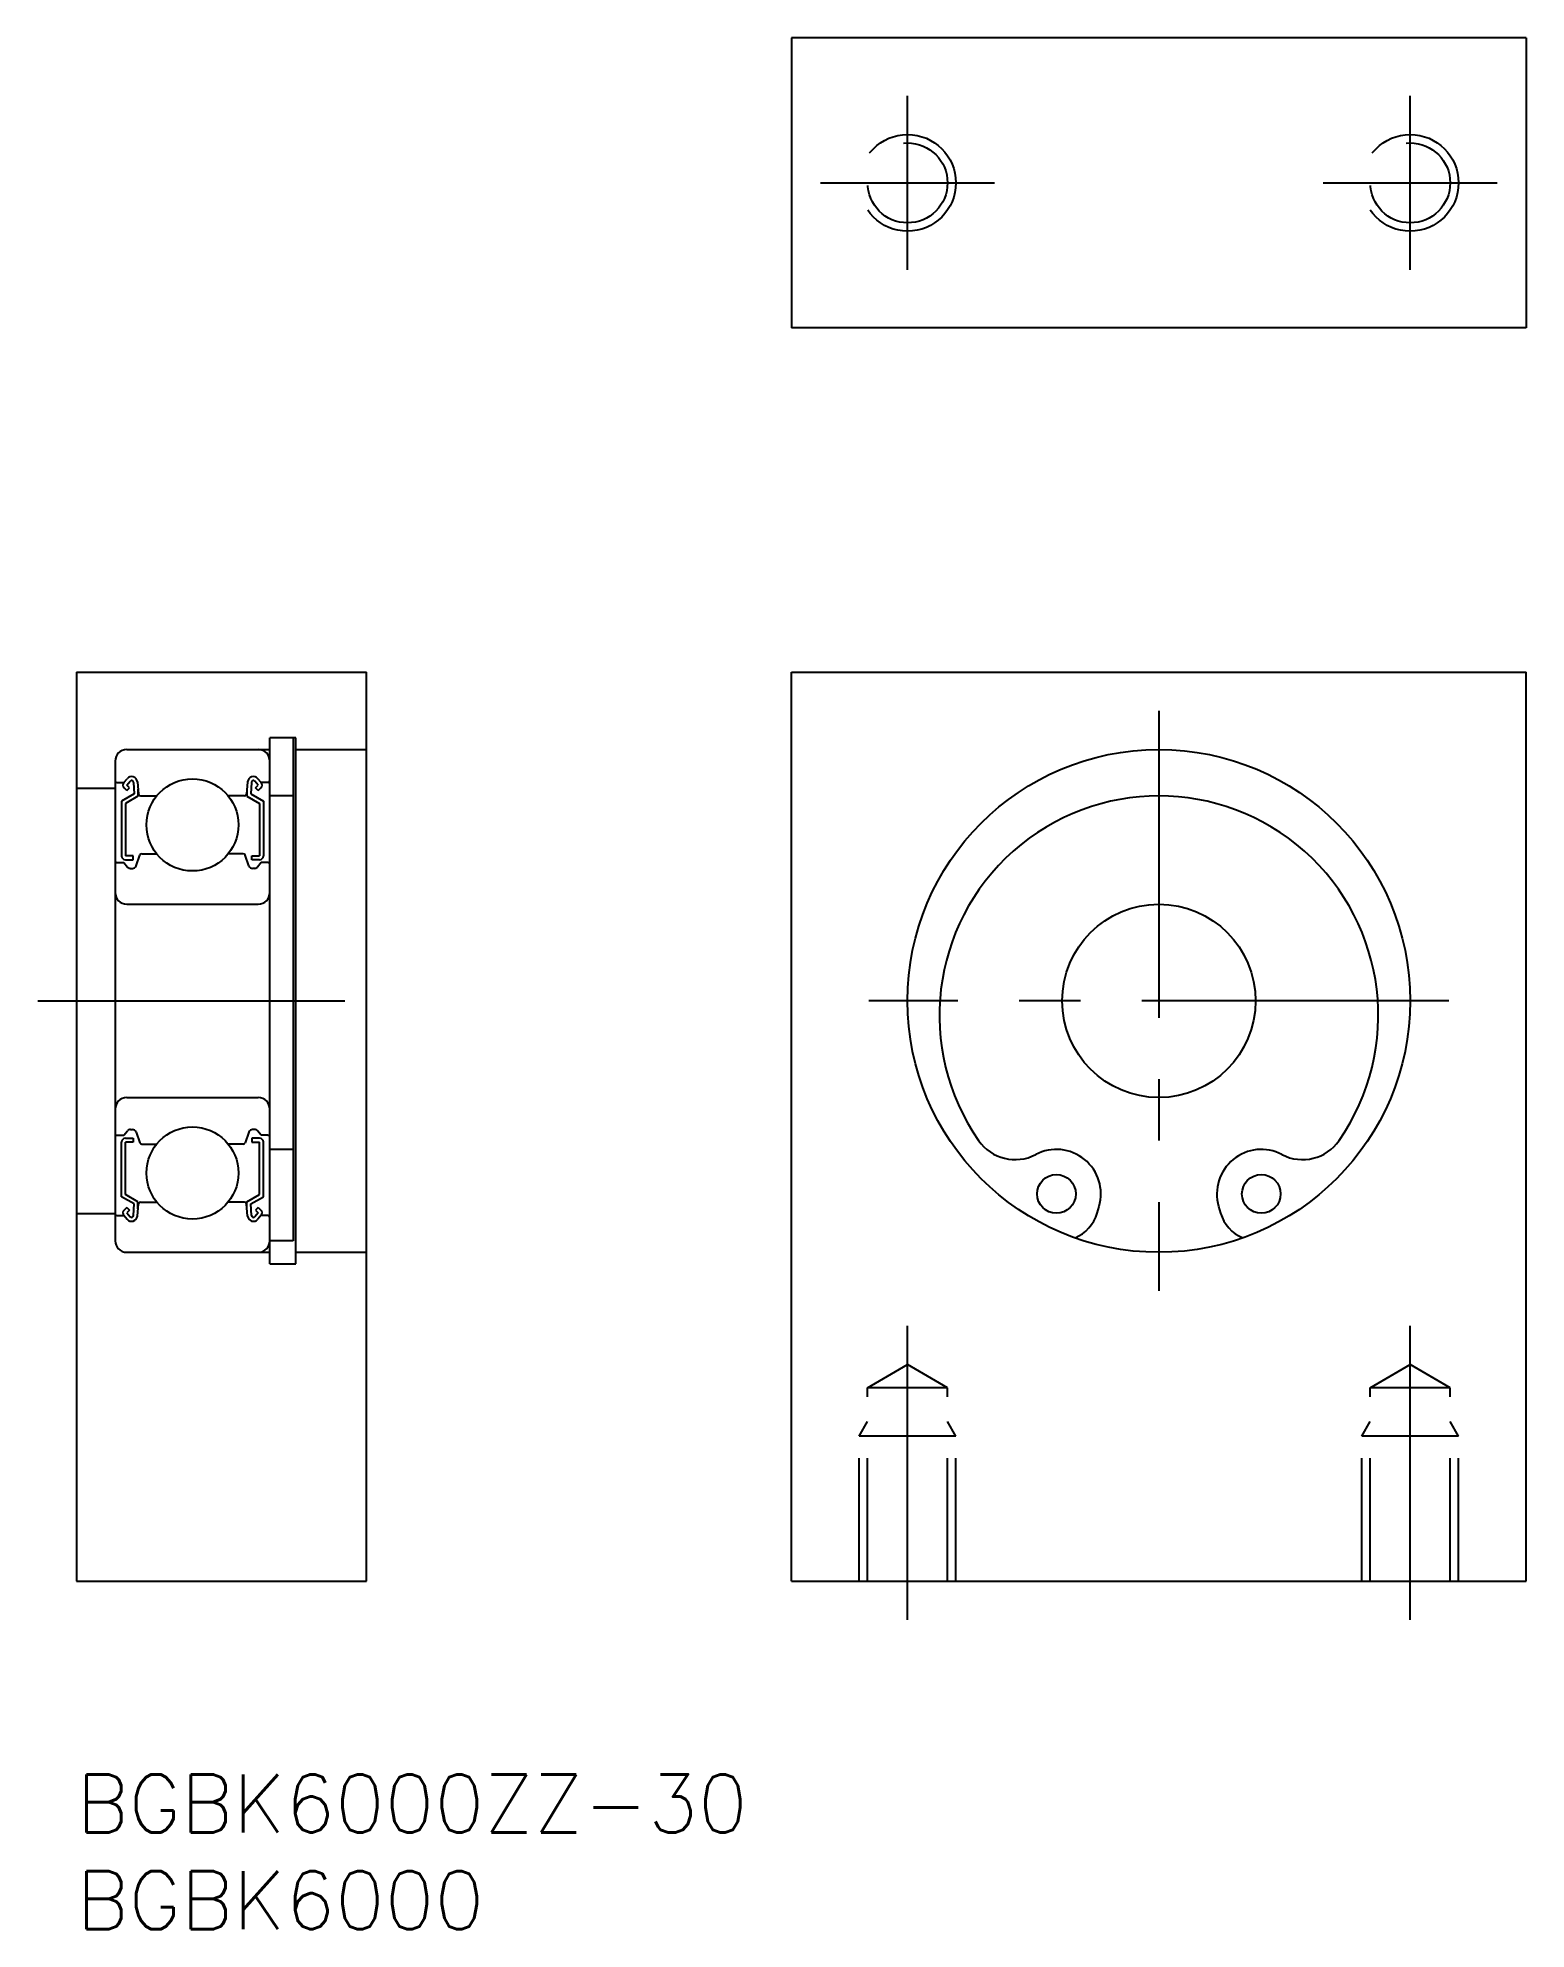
# Model space of a CAD drawing. Extents: x -2 to 75, y -8 to 89.8.
import ezdxf

# ---------------------------------------------------------------- set-up
doc = ezdxf.new("R2010")
doc.units = 0
doc.header["$LTSCALE"] = 0.5
doc.linetypes.add('CENTER', pattern=[50.8, 31.75, -6.35, 6.35, -6.35])
doc.linetypes.add('DASHED', pattern=[19.05, 12.7, -6.35])
for name, color, linetype in [('MSM_CENTER', 1, 'CENTER'), ('MSM_CONTINUOUS', 7, 'CONTINUOUS'), ('MSM_DASHED', 4, 'DASHED'), ('MSM_PART_NUMBER', 7, 'CONTINUOUS')]:
    doc.layers.add(name, color=color, linetype=linetype)
doc.styles.get("Standard").update_dxf_attribs({"font": 'txt.shx', "height": 3, "bigfont": 'bigfont.shx'})

# ---------------------------------------------------------------- blocks, each defined once
blk = doc.blocks.new('*U4')
at = {"layer": 'MSM_PART_NUMBER'}
blk.add_text('BGBK6000ZZ-30', height=3, dxfattribs=at).set_placement((0, -3))
blk = doc.blocks.new('*U5')
at = {"layer": 'MSM_PART_NUMBER'}
blk.add_text('BGBK6000', height=3, dxfattribs=at).set_placement((0, -8))

msp = doc.modelspace()

# ---------------------------------------------------------------- linework, layer by layer
at = {"layer": 'MSM_CENTER'}
for p, q in [((42.986, 77.799), (42.986, 86.799)), ((68.986, 77.799), (68.986, 86.799)), ((38.486, 82.299), (47.486, 82.299)), ((64.486, 82.299), (73.486, 82.299)), ((55.986, 55), (55.986, 25)), ((-2, 40), (17, 40)), ((70.986, 40), (40.986, 40)), ((42.986, 8), (42.986, 23.193)), ((68.986, 8), (68.986, 23.193))]:
    msp.add_line(p, q, dxfattribs=at)
at = {"layer": 'MSM_CONTINUOUS'}
for p, q in [((36.986, 89.799), (36.986, 74.799)), ((74.986, 89.799), (36.986, 89.799)), ((74.986, 89.799), (74.986, 74.799)), ((74.986, 74.799), (36.986, 74.799)), ((0, 57), (0, 10)), ((0, 57), (15, 57)), ((15, 10), (15, 57)), ((36.986, 10), (36.986, 57)), ((36.986, 57), (74.986, 57)), ((74.986, 10), (74.986, 57)), ((2.6, 53), (10, 53)), ((10, 26.4), (10, 53.6)), ((11.35, 53.6, -0.1), (10, 53.6, -0.1)), ((11.2, 53.6), (11.2, 27.588)), ((11.35, 26.4, -0.1), (11.35, 53.6, -0.1)), ((11.35, 53, -0.1), (15, 53, -0.1)), ((2, 52.4), (2, 27.6)), ((0, 51), (2, 51)), ((2.1, 51.3), (2.46, 51.3)), ((2.448, 51.286), (2.619, 51.491)), ((2.602, 50.875), (2.46, 51.017)), ((2.602, 51.158), (2.772, 51.36)), ((2.743, 51.017), (2.602, 51.158)), ((2.602, 50.875), (2.743, 51.017)), ((2.948, 51.301), (2.981, 50.701)), ((3.148, 51.324), (3.203, 50.691)), ((3.181, 50.946), (3.181, 50.585)), ((8.852, 51.324), (8.797, 50.691)), ((8.819, 50.946), (8.819, 50.585)), ((9.052, 51.301), (9.019, 50.701)), ((9.398, 51.158), (9.228, 51.36)), ((9.257, 51.017), (9.398, 51.158)), ((9.398, 50.875), (9.257, 51.017)), ((9.552, 51.286), (9.381, 51.491)), ((9.398, 50.875), (9.54, 51.017)), ((9.9, 51.3), (9.54, 51.3)), ((2.981, 50.701), (2.331, 50.325)), ((2.331, 50.325), (2.331, 47.5)), ((3.181, 50.585), (2.531, 50.21)), ((2.531, 50.21), (2.531, 47.5)), ((3.303, 50.6), (4.151, 50.6)), ((8.697, 50.6), (7.849, 50.6)), ((8.819, 50.585), (9.469, 50.21)), ((9.019, 50.701), (9.669, 50.325)), ((9.469, 50.21), (9.469, 47.5)), ((9.669, 50.325), (9.669, 47.5)), ((11.2, 50.6, -0.1), (10, 50.6, -0.1)), ((2.1, 47.15), (2.45, 47.15)), ((2.45, 47.15), (2.642, 46.922)), ((2.931, 47.5), (2.531, 47.5)), ((2.531, 47.3), (2.931, 47.3)), ((2.931, 47.3), (2.931, 47.5)), ((3.079, 46.982), (3.28, 47.534)), ((3.374, 47.6), (4.151, 47.6)), ((8.626, 47.6), (7.849, 47.6)), ((8.921, 46.982), (8.72, 47.534)), ((9.069, 47.5), (9.469, 47.5)), ((9.069, 47.3), (9.069, 47.5)), ((9.469, 47.3), (9.069, 47.3)), ((9.55, 47.15), (9.358, 46.922)), ((9.9, 47.15), (9.55, 47.15)), ((2.795, 46.85), (2.891, 46.85)), ((9.205, 46.85), (9.109, 46.85)), ((2.6, 45), (9.4, 45)), ((2.6, 35), (9.4, 35)), ((2.45, 33.05), (2.642, 33.279)), ((2.795, 33.35), (2.891, 33.35)), ((9.205, 33.35), (9.109, 33.35)), ((9.55, 33.05), (9.358, 33.279)), ((2.1, 33.05), (2.45, 33.05)), ((2.331, 29.875), (2.331, 32.7)), ((2.531, 32.9), (2.931, 32.9)), ((2.531, 29.99), (2.531, 32.7)), ((2.931, 32.7), (2.531, 32.7)), ((2.931, 32.9), (2.931, 32.7)), ((3.079, 33.218), (3.28, 32.666)), ((3.374, 32.6), (4.151, 32.6)), ((8.626, 32.6), (7.849, 32.6)), ((8.921, 33.218), (8.72, 32.666)), ((9.469, 32.9), (9.069, 32.9)), ((9.069, 32.9), (9.069, 32.7)), ((9.069, 32.7), (9.469, 32.7)), ((9.469, 29.99), (9.469, 32.7)), ((9.9, 33.05), (9.55, 33.05)), ((9.669, 29.875), (9.669, 32.7)), ((11.2, 32.32, -0.1), (10, 32.32, -0.1)), ((2.981, 29.499), (2.331, 29.875)), ((3.181, 29.615), (2.531, 29.99)), ((2.948, 28.899), (2.981, 29.499)), ((3.148, 28.876), (3.203, 29.509)), ((3.181, 29.254), (3.181, 29.615)), ((3.303, 29.6), (4.151, 29.6)), ((8.697, 29.6), (7.849, 29.6)), ((8.852, 28.876), (8.797, 29.509)), ((8.819, 29.615), (9.469, 29.99)), ((8.819, 29.254), (8.819, 29.615)), ((9.019, 29.499), (9.669, 29.875)), ((9.052, 28.899), (9.019, 29.499)), ((52.793, 29.029), (52.894, 29.377)), ((59.078, 29.377), (59.179, 29.029)), ((0, 29), (2, 29)), ((2.1, 28.9), (2.46, 28.9)), ((2.448, 28.914), (2.619, 28.709)), ((2.602, 29.325), (2.46, 29.184)), ((2.602, 29.325), (2.743, 29.183)), ((2.743, 29.183), (2.602, 29.042)), ((2.602, 29.042), (2.772, 28.84)), ((9.398, 29.042), (9.228, 28.84)), ((9.398, 29.325), (9.257, 29.183)), ((9.257, 29.183), (9.398, 29.042)), ((9.552, 28.914), (9.381, 28.709)), ((9.398, 29.325), (9.54, 29.184)), ((9.9, 28.9), (9.54, 28.9)), ((11.2, 27.588, -0.1), (10, 27.588, -0.1)), ((2.6, 27), (10, 27)), ((4.3, 27), (4.3, 27)), ((11.35, 27, -0.1), (15, 27, -0.1)), ((10, 26.4, -0.1), (11.35, 26.4, -0.1)), ((0, 10), (15, 10)), ((36.986, 10), (74.986, 10))]:
    msp.add_line(p, q, dxfattribs=at)
for centre, radius in [((55.986, 40), 13), ((6, 49.1), 2.381), ((55.986, 40), 5), ((6, 31.1), 2.381), ((50.686, 30.02), 1), ((61.286, 30.02), 1)]:
    msp.add_circle(centre, radius, dxfattribs=at)
for centre, radius, start, end in [((2.6, 52.4), 0.6, 90, 180), ((9.4, 52.4), 0.6, 0, 90), ((2.1, 51.4), 0.1, 180, 270), ((2.602, 51.158), 0.2, 140.13695, 225.00202), ((2.849, 51.298), 0.3, 4.93539, 140.13695), ((2.849, 51.296), 0.1, 3.10166, 139.95027), ((9.151, 51.298), 0.3, 39.86305, 175.06461), ((9.151, 51.296), 0.1, 40.04973, 176.89834), ((9.398, 51.158), 0.2, 314.99798, 39.86305), ((9.9, 51.4), 0.1, 270, 0), ((3.303, 50.7), 0.1, 184.93539, 270), ((8.697, 50.7), 0.1, 270, 355.06461), ((55.986, 39.25), 11.35, 325.26437, 214.73563), ((2.1, 47.05), 0.1, 90, 180.81025), ((2.531, 47.5), 0.2, 180, 270), ((2.891, 47.05), 0.2, 270, 339.99156), ((3.374, 47.5), 0.1, 90, 159.99156), ((8.626, 47.5), 0.1, 20.00844, 90), ((9.109, 47.05), 0.2, 200.00844, 270), ((9.469, 47.5), 0.2, 270, 0), ((9.9, 47.05), 0.1, 359.18975, 90), ((2.795, 47.05), 0.2, 219.97618, 270), ((9.205, 47.05), 0.2, 270, 320.02382), ((2.6, 45.6), 0.6, 180, 270), ((9.4, 45.6), 0.6, 270, 0), ((2.6, 34.4), 0.6, 90, 180), ((9.4, 34.4), 0.6, 0, 90), ((2.795, 33.15), 0.2, 90, 140.02382), ((2.891, 33.15), 0.2, 20.00844, 90), ((9.109, 33.15), 0.2, 90, 159.99156), ((9.205, 33.15), 0.2, 39.97618, 90), ((2.1, 33.15), 0.1, 179.18975, 270), ((2.531, 32.7), 0.2, 90, 180), ((3.374, 32.7), 0.1, 200.00844, 270), ((8.626, 32.7), 0.1, 270, 339.99156), ((9.469, 32.7), 0.2, 0, 90), ((9.9, 33.15), 0.1, 270, 0.81025), ((48.549, 34.093), 2.3, 214.73562, 297.68488), ((50.686, 30.02), 2.3, 343.77291, 117.68488), ((61.286, 30.02), 2.3, 62.31512, 196.22709), ((63.423, 34.093), 2.3, 242.31512, 325.26437), ((3.303, 29.5), 0.1, 90, 175.06461), ((8.697, 29.5), 0.1, 4.93539, 90), ((2.1, 28.8), 0.1, 90, 180), ((2.602, 29.042), 0.2, 134.99798, 219.86305), ((2.849, 28.902), 0.3, 219.86305, 355.06461), ((2.849, 28.904), 0.1, 220.04973, 356.89834), ((9.151, 28.902), 0.3, 184.93539, 320.13695), ((9.151, 28.904), 0.1, 183.10166, 319.95027), ((9.398, 29.042), 0.2, 320.13695, 45.00202), ((9.9, 28.8), 0.1, 0, 90), ((50.873, 29.588), 2, 292.84658, 343.77291), ((61.099, 29.588), 2, 196.22709, 247.15342), ((2.6, 27.6), 0.6, 180, 270), ((9.4, 27.6), 0.6, 270, 0)]:
    msp.add_arc(centre, radius, start, end, dxfattribs=at)
at = {"layer": 'MSM_DASHED'}
for p, q in [((40.919, 20), (42.986, 21.193)), ((45.053, 20), (42.986, 21.193)), ((66.919, 20), (68.986, 21.193)), ((71.053, 20), (68.986, 21.193)), ((40.919, 10), (40.919, 20)), ((45.053, 20), (40.919, 20)), ((45.053, 10), (45.053, 20)), ((66.919, 10), (66.919, 20)), ((71.053, 20), (66.919, 20)), ((71.053, 10), (71.053, 20)), ((40.486, 17.5), (40.919, 18.25)), ((45.486, 17.5), (45.053, 18.25)), ((66.486, 17.5), (66.919, 18.25)), ((71.486, 17.5), (71.053, 18.25)), ((40.486, 10), (40.486, 17.5)), ((45.486, 17.5), (40.486, 17.5)), ((45.486, 10), (45.486, 17.5)), ((66.486, 10), (66.486, 17.5)), ((71.486, 17.5), (66.486, 17.5)), ((71.486, 10), (71.486, 17.5))]:
    msp.add_line(p, q, dxfattribs=at)
for centre, radius in [((42.986, 82.299), 2.5), ((42.986, 82.299), 2.067), ((68.986, 82.299), 2.5), ((68.986, 82.299), 2.067)]:
    msp.add_circle(centre, radius, dxfattribs=at)

# ---------------------------------------------------------------- block references
at = {"layer": 'MSM_CONTINUOUS'}
for name in ['*U4', '*U5']:
    msp.add_blockref(name, (0, 0), dxfattribs=at)

doc.saveas('drawing.dxf')
